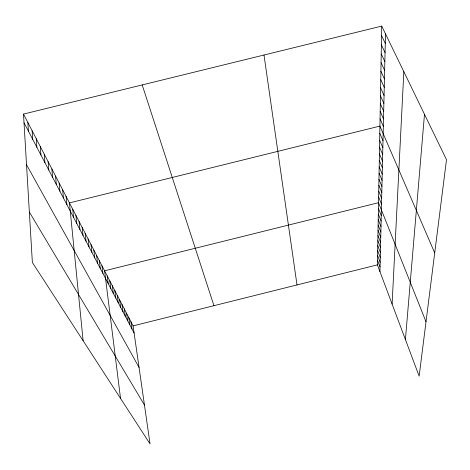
<?xml version="1.0" encoding="UTF-8"?>
<svg xmlns="http://www.w3.org/2000/svg" width="470" height="470" viewBox="0 0 470 470"><rect width="100%" height="100%" fill="white"/><g stroke="black" fill="none" stroke-linecap="round" stroke-linejoin="round"><path stroke-width="0.7" d="M381.728 26.097L446.5 159.694L419.14 376.135L377.404 264.857L381.728 26.097L23.5 114.081L32.365 262.483L150.042 443.903L133.081 325.874L23.5 114.081M379.948 271.642L385.5 33.881M392.109 304.061L403.836 71.704M405.41 339.522L424.492 114.304M133.081 325.874L377.404 264.857M29.352 212.035L144.46 405.064M26.526 164.712L139.055 367.446M24.017 122.723L134.114 333.065M381.552 35.585L385.277 43.352M381.387 44.838L385.065 52.587M381.223 53.862L384.854 61.599M381.064 62.669L384.648 70.388M380.906 71.264L384.448 78.96M380.759 79.653L384.248 87.332M380.606 87.849L384.061 95.504M380.465 95.856L383.873 103.488M380.324 103.676L383.69 111.284M380.183 111.32L383.514 118.904M380.048 118.798L383.338 126.354M434.715 252.907L379.913 126.107L69.454 202.899L83.114 340.727M379.784 133.257L383.003 140.759M379.66 140.254L382.839 147.727M379.537 147.098L382.68 154.542M379.413 153.796L382.527 161.216M379.296 160.358L382.374 167.749M379.178 166.78L382.222 174.141M379.067 173.072L382.081 180.404M378.955 179.24L381.934 186.537M378.844 185.28L381.793 192.547M378.738 191.196L381.658 198.434M378.632 197.001L381.522 204.209M426.014 321.768L378.526 202.693L104.593 270.808L120.537 398.425M378.426 208.439L381.258 215.583M378.321 214.073L381.129 221.188M378.221 219.596L381 226.675M378.127 225.018L380.87 232.062M378.027 230.329L380.747 237.344M377.933 235.541L380.63 242.526M377.839 240.658L380.512 247.608M377.751 245.681L380.395 252.59M377.663 250.604L380.277 257.49M377.575 255.445L380.165 262.289M377.486 260.192L380.054 267.007M142.204 84.929L213.938 305.682M263.999 55.014L297.005 284.938M130.942 321.744L131.976 328.977M128.768 317.538L129.796 324.811M126.553 313.255L127.576 320.569M124.297 308.89L125.308 316.245M121.994 304.448L123.005 311.839M119.65 299.913L120.655 307.351M117.259 295.295L118.258 302.774M114.827 290.589L115.82 298.109M112.342 285.789L113.329 293.351M109.81 280.896L110.785 288.498M107.225 275.902L108.194 283.545M101.984 265.767L102.936 273.493M99.323 260.627L100.263 268.394M96.609 255.375L97.537 263.188M93.835 250.022L94.758 257.871M91.01 244.559L91.92 252.449M88.119 238.977L89.018 246.909M85.176 233.279L86.057 241.257M82.162 227.462L83.037 235.476M79.089 221.517L79.947 229.577M75.946 215.448L76.792 223.544M72.738 209.244L73.561 217.381M66.1 196.413L66.893 204.632M62.663 189.78L63.438 198.04M59.155 182.989L59.907 191.296M55.56 176.044L56.294 184.387M51.882 168.942L52.593 177.319M48.116 161.662L48.804 170.081M44.262 154.213L44.926 162.667M40.314 146.575L40.949 155.071M36.266 138.756L36.871 147.286M32.119 130.736L32.694 139.302M27.865 122.517L28.412 131.118"/></g></svg>
